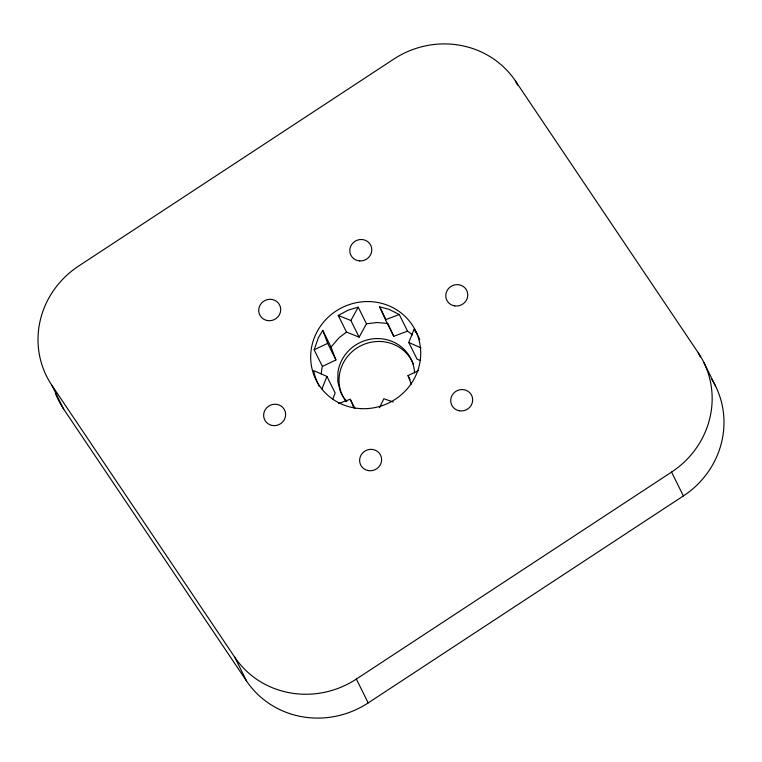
<?xml version="1.0" encoding="UTF-8"?>
<svg xmlns="http://www.w3.org/2000/svg" width="762" height="762" viewBox="0 0 762 762"><rect width="100%" height="100%" fill="white"/><g stroke="black" fill="none" stroke-linecap="round" stroke-linejoin="round"><path stroke-width="1.14" d="M322.402 366.436L314.154 349.815L318.411 337.652L322.783 330.422L331.032 347.034L335.918 359.959L322.402 366.436L322.202 367.122A55.493 53.092 -26.4 0 0 321.24 373.818M321.955 388.839L326.927 376.438L313.658 370.58A55.493 53.092 -26.4 0 0 317.725 383.267M332.689 399.25L335.175 393.049L326.927 376.438M420.091 360.455L417.033 359.112L408.784 342.49L414.157 329.051L414.738 329.832A55.493 53.092 -26.4 0 1 417.976 335.661M379.457 407.746L383.877 398.755L393.278 402.022M359.121 337.137L350.872 320.526L358.216 307.181L366.465 323.802L359.121 337.137L346.5 332.07L338.252 315.449L348.348 310.067L358.216 307.181M331.032 347.034L339.023 337.785L346.5 332.07M51.883 385.324L234.753 657.235A88.783 84.953 -26.4 0 0 356.359 679.075L671.56 472.088A88.783 84.953 -26.4 0 0 698.278 352.835L515.417 80.924A88.783 84.953 -26.4 0 0 393.811 59.084L78.61 266.071A88.783 84.953 -26.4 0 0 51.883 385.324L63.722 409.165L246.583 681.076A88.783 84.953 -26.4 0 0 368.189 702.916L683.39 495.929A88.783 84.953 -26.4 0 0 711.327 378.543M314.154 349.815L327.67 343.338L322.783 330.422M411.29 384.2L408.032 375.59L418.433 370.608M399.278 314.535L388.849 309.258L379.638 306.867L385.477 319.697L399.278 314.535L407.527 331.156L412.594 334.88M385.477 319.697L393.725 336.318L407.527 331.156M338.547 403.593L350.225 399.231L354.349 407.537M366.465 323.802L376.904 322.517L387.887 323.479L393.725 336.318M338.252 315.449L350.872 320.526M408.784 342.49L421.024 347.891M703.84 362.464L715.67 386.305M698.278 352.835L700.335 356.987M515.417 80.924L517.474 85.077M671.56 472.088L683.39 495.929M414.68 330.089L415.709 332.165M379.638 306.867L385.315 318.287M408.032 375.59L410.099 379.743M327.67 343.338L335.918 359.959M356.359 679.075L368.189 702.916M234.753 657.235L246.583 681.076M350.225 399.231L354.12 407.784M414.576 372.98A38.843 37.167 -26.4 0 0 377.895 338.576A38.843 37.167 -26.4 0 0 337.966 372.123L337.814 381.524L340.081 390.582A38.843 37.167 -26.4 0 0 346.824 401.441M354.968 408.137A38.843 37.167 -26.4 0 1 352.987 406.851M346.034 401.612A38.843 37.167 -26.4 0 1 344.091 398.697M343.5 397.688A38.843 37.167 -26.4 0 1 361.664 345.357A38.843 37.167 -26.4 0 1 413.556 364.474M418.443 336.671A55.493 53.092 -26.4 0 1 419.7 339.757M319.249 386.239A55.493 53.092 -26.4 0 1 318.211 384.267M63.722 409.165A88.783 84.953 -26.4 0 1 55.474 393.43M368.256 470.592A11.097 10.62 -26.4 0 0 381.105 456.448A11.097 10.62 -26.4 0 0 362.493 453.104A11.097 10.62 -26.4 0 0 368.256 470.592M459.324 410.785A11.097 10.62 -26.4 0 0 472.173 396.65A11.097 10.62 -26.4 0 0 453.561 393.306A11.097 10.62 -26.4 0 0 459.324 410.785M454.771 305.924A11.097 10.62 -26.4 0 0 467.144 291.389A11.097 10.62 -26.4 0 0 448.399 288.665A11.097 10.62 -26.4 0 0 454.771 305.924M359.721 260.909A11.097 10.62 -26.4 0 0 370.808 245.44A11.097 10.62 -26.4 0 0 351.834 244.288A11.097 10.62 -26.4 0 0 359.721 260.909M267.357 320.554A11.097 10.62 -26.4 0 0 280.206 306.419A11.097 10.62 -26.4 0 0 261.585 303.066A11.097 10.62 -26.4 0 0 267.357 320.554M272.272 425.472A11.097 10.62 -26.4 0 0 285.121 411.337A11.097 10.62 -26.4 0 0 266.5 407.994A11.097 10.62 -26.4 0 0 272.272 425.472M360.293 408.603A55.493 53.092 -26.4 0 0 415.823 331.327A55.493 53.092 -26.4 0 0 320.983 325.46A55.493 53.092 -26.4 0 0 360.293 408.603"/></g></svg>
